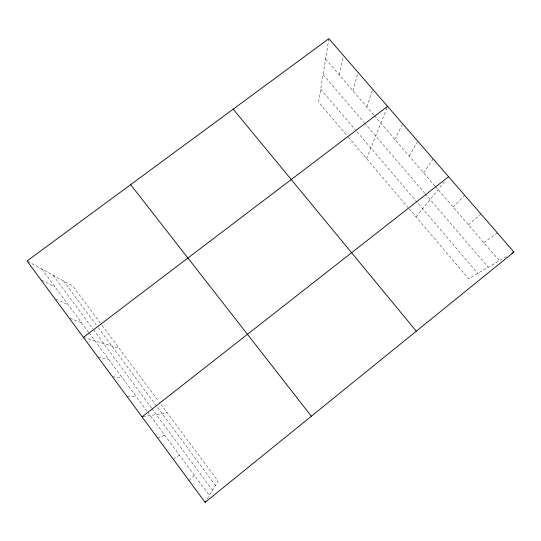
<?xml version="1.0" encoding="UTF-8"?>
<svg xmlns="http://www.w3.org/2000/svg" width="541" height="541" viewBox="0 0 541 541"><rect width="100%" height="100%" fill="white"/><g stroke="black" fill="none" stroke-linecap="round" stroke-linejoin="round"><path stroke-width="0.41" stroke-dasharray="2.71 2.03" d="M328.854 38.675L318.615 102.195L347.877 136.636M339.207 74.861L343.163 56.176M352.962 90.827L357.946 72.217M366.839 106.929L372.702 89.224M366.561 158.635L387.593 106.394M394.964 139.571L402.626 123.72M409.212 156.112L417.808 141.215M207.203 498.89L218.131 481.213L159.318 402.24M423.596 172.802L433.125 158.878M416.015 216.846L444.398 181.884M189.073 480.624L194.32 475.167M453.189 207.149L464.692 195.267M468.418 224.826L480.949 214.006M483.796 242.666L497.362 232.934M173.242 459.16L179.463 455.089M506.281 256.576L468.621 278.764L408.408 207.879M157.573 437.919L164.755 435.207M142.885 416.766L167.081 412.661M127.182 396.715L136.19 396.607M112.44 376.732L122.327 377.868M97.853 356.952L108.592 359.305M83.409 337.374L119.169 348.323M69.884 318.277L81.508 322.7M55.682 299.112L68.152 304.657M41.671 280.15L54.925 286.777M27.787 261.371L72.785 286.04L101.613 324.749M325.574 59.037L373.838 115.05M374.379 115.679L434.876 185.894M435.417 186.523L499.316 260.681M323.058 74.617L363.951 122.327M364.485 122.942L424.807 193.306M425.334 193.928L488.185 267.24M320.705 89.231L356.519 131.206M357.067 131.848L477.798 273.361M348.424 137.279L407.86 207.244M102.093 325.398L158.838 401.591M63.534 280.968L97.752 327.007M98.239 327.657L215.514 485.439M53.052 275.227L92.903 328.948M93.397 329.618L151.406 407.833M151.899 408.496L212.539 490.261M41.819 269.066L88.494 332.147M88.995 332.823L147.193 411.471M147.693 412.147L209.326 495.455"/><path stroke-width="0.81" d="M205.08 502.325L513.95 252.059L328.854 38.675L27.05 260.965L205.08 502.325L205.932 500.952M142.073 416.901L448.597 176.718M83.409 337.374L387.593 106.394M511.86 253.289L513.95 252.059M233.185 109.14L416.286 331.193M130.651 184.657L311.359 416.212"/></g></svg>
